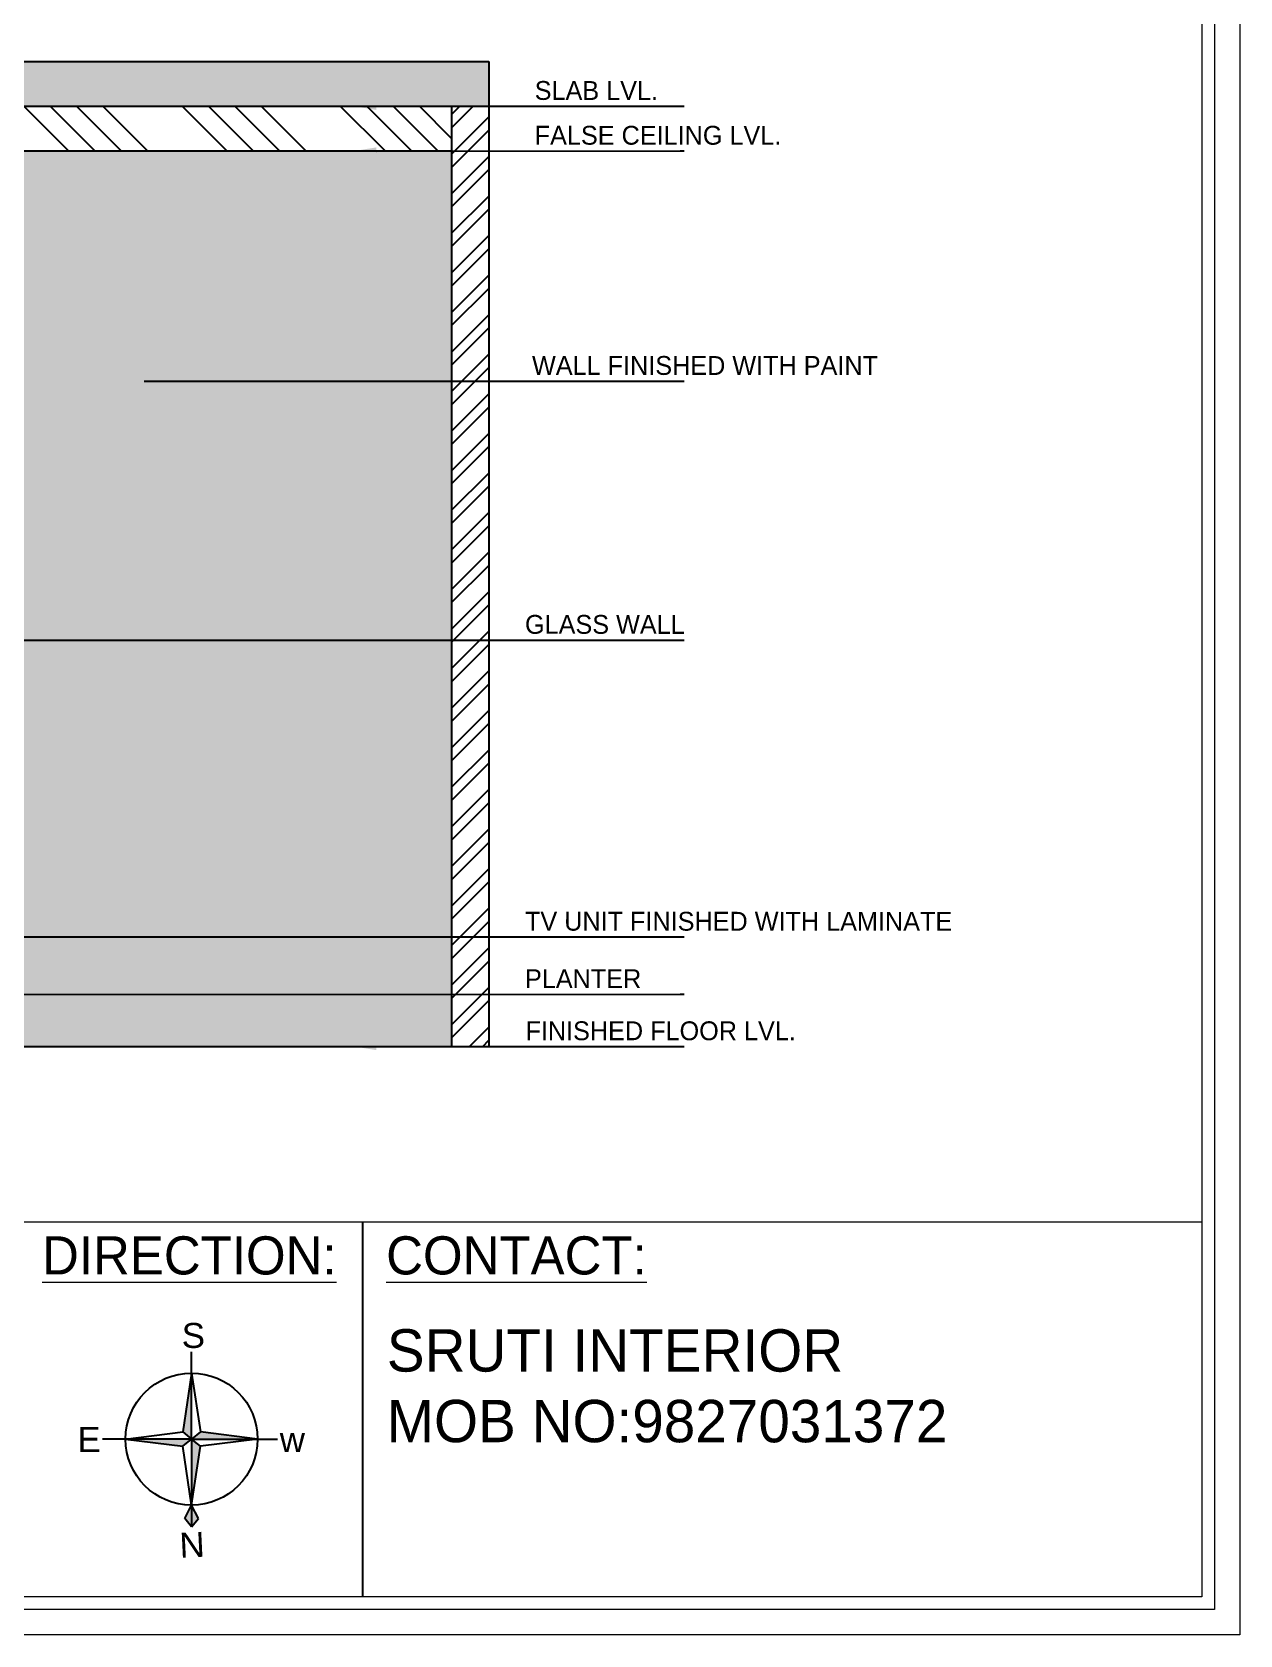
# Model space of a CAD drawing. Header units: inches. Extents: x 12792 to 19925, y -3298 to -817.
# Drawn here: x 15253.7 to 15415.6, y -2446.1 to -2231.3 of the extents above; entities that cross this region are included whole.
import ezdxf
from ezdxf import colors
from ezdxf.entities.mleader import LeaderData, LeaderLine
from ezdxf.math import Vec2, Vec3

# ---------------------------------------------------------------- set-up
doc = ezdxf.new("R2010")
doc.units = ezdxf.units.IN
doc.header["$MEASUREMENT"] = 0
for name, color, linetype in [('.', 30, 'Continuous'), ('ELE', 5, 'Continuous'), ('IEL-HATCH-002', 7, 'Continuous')]:
    doc.layers.add(name, color=color, linetype=linetype)
doc.layers.add('FURNI', color=140, linetype='Continuous', lineweight=18)
doc.styles.add('HEMI', font='stylu.ttf')
doc.styles.get("Standard").update_dxf_attribs({"font": 'arial.ttf'})

# ---------------------------------------------------------------- blocks, each defined once
blk = doc.blocks.new('E4TET')
at = {"layer": 'ELE', "true_color": 0xed1f24}
h = blk.add_hatch(color=240, dxfattribs=at)
h.paths.add_polyline_path([(18093.61, -2280.82), (18092.5, -2282.19), (18093.61, -2284.33)])
h.paths.add_polyline_path([(18093.61, -2284.33), (18094.71, -2282.19), (18093.61, -2280.82)])
at = {"layer": 'ELE', "true_color": 0x000000}
h = blk.add_hatch(color=18, dxfattribs=at)
h.paths.add_polyline_path([(18095.05, -2296.16), (18093.61, -2295), (18093.61, -2305.67)])
h.paths.add_polyline_path([(18104.28, -2295), (18095.05, -2293.83), (18093.61, -2295)])
h.paths.add_polyline_path([(18093.61, -2284.33), (18092.16, -2293.83), (18093.61, -2295)])
h.paths.add_polyline_path([(18092.16, -2296.16), (18093.61, -2295), (18082.94, -2295)])
at = {"layer": 'ELE', "color": 240, "true_color": 0xed1f24}
for p, q in [((18093.61, -2280.82), (18092.5, -2282.19)), ((18093.61, -2280.82), (18094.71, -2282.19)), ((18093.61, -2284.33), (18093.61, -2280.82)), ((18092.5, -2282.19), (18093.61, -2284.33)), ((18094.71, -2282.19), (18093.61, -2284.33))]:
    blk.add_line(p, q, dxfattribs=at)
at = {"layer": 'ELE', "color": 18, "true_color": 0x000000}
for p, q in [((18093.61, -2284.33), (18092.16, -2293.83)), ((18093.61, -2295), (18093.61, -2284.33)), ((18093.61, -2284.33), (18095.05, -2293.83)), ((18082.94, -2295), (18092.16, -2293.83)), ((18092.16, -2293.83), (18093.61, -2295)), ((18095.05, -2293.83), (18093.61, -2295)), ((18104.28, -2295), (18095.05, -2293.83)), ((18082.94, -2295), (18079.71, -2295)), ((18082.94, -2295), (18079.71, -2295)), ((18093.61, -2295), (18082.94, -2295)), ((18082.94, -2295), (18092.16, -2296.16)), ((18092.16, -2296.16), (18093.61, -2295)), ((18093.61, -2305.67), (18092.16, -2296.16)), ((18093.61, -2295), (18093.61, -2305.67)), ((18095.05, -2296.16), (18093.61, -2295)), ((18093.61, -2295), (18104.28, -2295)), ((18093.61, -2305.67), (18095.05, -2296.16)), ((18104.28, -2295), (18095.05, -2296.16)), ((18104.28, -2295), (18108.01, -2295)), ((18104.28, -2295), (18108.01, -2295)), ((18093.61, -2305.67), (18093.61, -2309.08))]:
    blk.add_line(p, q, dxfattribs=at)
blk.add_circle((18093.61, -2295), 10.67, dxfattribs=at)

msp = doc.modelspace()

# ---------------------------------------------------------------- hatches: boundary and pattern name
at = {"layer": '.', "true_color": 0xf27172}
h = msp.add_hatch(dxfattribs=at)
h.set_pattern_fill('ANSI32', color=11, scale=10)
h.set_pattern_definition([(45, (-887.7814, -621.0155), (-2.6516504, 2.6516504), []), (45, (-886.0136, -621.0155), (-2.6516504, 2.6516504), [])])
h.paths.add_polyline_path([(15093.94, -2241.26), (15084.94, -2241.26), (15084.94, -2367.26), (15093.94, -2367.26)])
h.paths.add_polyline_path([(15314.94, -2241.26), (15309.94, -2241.26), (15309.94, -2367.26), (15314.94, -2367.26)])
at = {"layer": '.', "true_color": 0xafd9aa}
h = msp.add_hatch(dxfattribs=at)
h.set_pattern_fill('ANSI34', color=9, scale=20, angle=90)
h.set_pattern_definition([(135, (-559.3, -621.016), (-10.606602, -10.606602), []), (135, (-559.3, -617.48), (-10.606602, -10.606602), []), (135, (-559.3, -613.944), (-10.606602, -10.606602), []), (135, (-559.3, -610.409), (-10.606602, -10.606602), [])])
h.paths.add_polyline_path([(15309.94, -2241.26), (15093.94, -2241.26), (15093.94, -2247.26), (15309.94, -2247.26)])
at = {"layer": 'IEL-HATCH-002', "true_color": 0x636466, "transparency": 33554687}
h = msp.add_hatch(dxfattribs=at)
h.set_pattern_fill('AR-CONC', color=251)
h.set_pattern_definition([(50, (-559.2994, -621.0155), (7.1726018, -0.6275213), [0.75, -8.25]), (355, (-559.2994, -621.0155), (-1.3875133, 7.5219213), [0.6, -6.6]), (100.451444, (-558.702, -621.068), (5.7850885, 6.8944), [0.637402, -7.011421]), (46.1842, (-559.299, -619.0155), (10.6724133, -1.655193), [1.125, -12.375]), (96.635635, (-558.41, -619.153), (9.3466195, 9.741186), [0.9561034, -10.5171376]), (351.184164, (-559.299, -619.016), (9.3466195, 9.741186), [0.9, -9.9]), (21, (-558.2994, -619.5155), (5.9690705, -4.026189), [0.75, -8.25]), (326, (-558.2994, -619.5155), (2.4331533, 7.2515005), [0.6, -6.6]), (71.451445, (-557.802, -619.851), (8.4022238, 3.2253115), [0.637402, -7.011421]), (37.5, (-559.2994, -621.0155), (0.12159855, 3.32893854), [0, -6.52, 0, -6.7, 0, -6.625]), (7.5, (-559.2994, -621.0155), (2.6306954, 3.9441171), [0, -3.82, 0, -6.37, 0, -2.525]), (327.5, (-561.5294, -621.0155), (5.33822436, -0.2255487), [0, -2.5, 0, -7.8, 0, -10.35]), (317.5, (-562.5294, -621.0155), (5.8318617, 1.0010498), [0, -3.25, 0, -5.18, 0, -7.35])])
h.paths.add_polyline_path([(15314.94, -2235.26), (15084.94, -2235.26), (15084.94, -2241.26), (15314.94, -2241.26)])
at = {"layer": 'IEL-HATCH-002', "true_color": 0xf3ece7, "transparency": 33554687}
h = msp.add_hatch(color=7, dxfattribs=at)
h.dxf.hatch_style = 1
h.paths.add_polyline_path([(15309.94, -2247.26), (15093.94, -2247.26), (15093.94, -2283.26), (15236.2, -2283.26), (15236.2, -2367.26), (15309.94, -2367.26)])

# ---------------------------------------------------------------- linework, layer by layer
for p, q in [((15084.94, -2235.26), (15314.94, -2235.26)), ((15314.94, -2235.26), (15314.94, -2367.26)), ((15084.94, -2241.26), (15314.94, -2241.26)), ((15309.94, -2241.26), (15309.94, -2367.26)), ((15093.94, -2247.26), (15309.94, -2247.26)), ((15072.94, -2367.26), (15326.94, -2367.26))]:
    msp.add_line(p, q)
at = {"color": 18, "true_color": 0x000000}
msp.add_line((15298.02, -2390.81), (15298.02, -2441.02), dxfattribs=at)
at = {"layer": 'FURNI', "color": 18, "true_color": 0x000000}
msp.add_line((15410.49, -2390.81), (15011.59, -2390.81), dxfattribs=at)
for points in [[(15006.48, -2446.13), (15006.48, -1873.61), (15415.6, -1873.61), (15415.6, -2446.13)], [(15009.89, -2442.72), (15009.89, -1877.02), (15412.2, -1877.02), (15412.2, -2442.72)], [(15011.59, -2441.02), (15011.59, -1878.72), (15410.49, -1878.72), (15410.49, -2441.02)]]:
    msp.add_lwpolyline(points, close=True, dxfattribs=at)

# ---------------------------------------------------------------- block references
at = {"lineweight": 5, "xscale": 0.8293799026353307, "yscale": 0.8293799026353307, "zscale": 0.8293799026353307, "rotation": 180}
msp.add_blockref('E4TET', (30281.57, -4323.31), dxfattribs=at)

# ---------------------------------------------------------------- texts
at = {"color": 5, "lineweight": 15, "attachment_point": 1, "rotation": 359.9906, "style": 'HEMI'}
for s, insert, char_height, width in [('SLAB LVL.', (15321.08, -2237.89), 2.527, 44.3364), ('FALSE CEILING LVL.', (15321.08, -2243.89), 2.5271, 44.3364), (' WALL FINISHED WITH PAINT', (15319.78, -2274.74), 2.5271, 52.0207), ('GLASS WALL', (15319.78, -2309.44), 2.527, 52.0207), ('TV UNIT FINISHED WITH LAMINATE', (15319.78, -2349.22), 2.5271, 60.7506), ('PLANTER', (15319.78, -2356.92), 2.527, 52.0207), ('FINISHED FLOOR LVL.', (15319.84, -2363.9), 2.5271, 44.3364)]:
    msp.add_mtext(s, dxfattribs=dict(at, insert=insert, char_height=char_height, width=width))
at = {"lineweight": 15, "attachment_point": 1, "rotation": 359.9906, "style": 'HEMI'}
for s, insert, char_height, width in [('{\\LDIRECTION:}', (15255.05, -2392.71), 5.1103, 39.528), ('{\\LCONTACT:}', (15301.17, -2392.71), 5.1103, 39.528), ('\\pxql;SRUTI INTERIOR\\PMOB NO:9827031372', (15301.26, -2405.16), 5.6781, 95.7179)]:
    msp.add_mtext(s, dxfattribs=dict(at, insert=insert, char_height=char_height, width=width))
at = {"layer": 'ELE', "color": 18, "lineweight": 5, "true_color": 0x000000}
for s, p in [('S', (15273.77, -2407.67)), ('E', (15259.79, -2421.62)), ('w', (15286.91, -2421.63))]:
    msp.add_text(s, height=3.35, dxfattribs=at).set_placement(p)
at = {"layer": 'ELE', "color": 240, "lineweight": 5, "true_color": 0xed1f24}
msp.add_text('N', height=3.35, rotation=2.7192, dxfattribs=at).set_placement((15273.55, -2435.8))

# ---------------------------------------------------------------- leaders
at = {"color": 5}
ml = msp.add_multileader_mtext('Standard', dxfattribs=at)
ml.set_content(' ', color=5)
ml.set_leader_properties()
ml.build(insert=Vec2(0, 0))
ml.multileader.update_dxf_attribs({"text_right_attachment_type": 6, "dogleg_length": 0.36, "arrow_head_size": 3})
ctx = ml.context
ctx.base_point, ctx.char_height, ctx.arrow_head_size, ctx.landing_gap_size, ctx.plane_origin, ctx.plane_x_axis, ctx.plane_y_axis = Vec3(15341.2, -2241.34), 0.18, 3, 0.09, Vec3(15294.99, -2241.27), Vec3(-1, 0), Vec3(0, -1)
ctx.right_attachment, ctx.text_align_type = 6, 2
notes = []
notes.append((ctx, [(0, (1, 1, 0), (15340.59, -2241.25), (1, 0), 0.36, [(0, [(15296.87, -2241.27)], 0, [])])]))
ctx.mtext.insert, ctx.mtext.text_direction, ctx.mtext.rotation, ctx.mtext.alignment, ctx.mtext.flow_direction = Vec3(15341.04, -2241.43), Vec3(-1, 0), 3.141593, 3, 5
ml = msp.add_multileader_mtext('Standard', dxfattribs=at)
ml.set_content(' ', color=5)
ml.set_leader_properties()
ml.build(insert=Vec2(0, 0))
ml.multileader.update_dxf_attribs({"text_right_attachment_type": 6, "dogleg_length": 0.36, "arrow_head_size": 3})
ctx = ml.context
ctx.base_point, ctx.char_height, ctx.arrow_head_size, ctx.landing_gap_size, ctx.plane_origin, ctx.plane_x_axis, ctx.plane_y_axis = Vec3(15341.2, -2247.34), 0.18, 3, 0.09, Vec3(15294.99, -2247.27), Vec3(-1, 0), Vec3(0, -1)
ctx.right_attachment, ctx.text_align_type = 6, 2
notes.append((ctx, [(0, (1, 1, 0), (15340.59, -2247.25), (1, 0), 0.36, [(0, [(15296.87, -2247.27)], 0, [])])]))
ctx.mtext.insert, ctx.mtext.text_direction, ctx.mtext.rotation, ctx.mtext.alignment, ctx.mtext.flow_direction = Vec3(15341.04, -2247.43), Vec3(-1, 0), 3.141593, 3, 5
ml = msp.add_multileader_mtext('Standard', dxfattribs=at)
ml.set_content(' ', color=5)
ml.set_leader_properties()
ml.build(insert=Vec2(0, 0))
ml.multileader.update_dxf_attribs({"text_right_attachment_type": 6, "dogleg_length": 0.36, "arrow_head_size": 3})
ctx = ml.context
ctx.base_point, ctx.char_height, ctx.arrow_head_size, ctx.landing_gap_size, ctx.plane_origin, ctx.plane_x_axis, ctx.plane_y_axis = Vec3(15341.2, -2278.18), 0.18, 3, 0.09, Vec3(15294.99, -2278.11), Vec3(-1, 0), Vec3(0, -1)
ctx.right_attachment, ctx.text_align_type = 6, 2
notes.append((ctx, [(0, (1, 1, 0), (15340.59, -2278.09), (1, 0), 0.36, [(0, [(15265.76, -2278.11)], 0, [])])]))
ctx.mtext.insert, ctx.mtext.text_direction, ctx.mtext.rotation, ctx.mtext.alignment, ctx.mtext.flow_direction = Vec3(15341.04, -2278.27), Vec3(-1, 0), 3.141593, 3, 5
ml = msp.add_multileader_mtext('Standard', dxfattribs=at)
ml.set_content(' ', color=5)
ml.set_leader_properties()
ml.build(insert=Vec2(0, 0))
ml.multileader.update_dxf_attribs({"text_right_attachment_type": 6, "dogleg_length": 0.36, "arrow_head_size": 3})
ctx = ml.context
ctx.base_point, ctx.char_height, ctx.arrow_head_size, ctx.landing_gap_size, ctx.plane_origin, ctx.plane_x_axis, ctx.plane_y_axis = Vec3(15341.2, -2312.89), 0.18, 3, 0.09, Vec3(15294.99, -2312.81), Vec3(-1, 0), Vec3(0, -1)
ctx.right_attachment, ctx.text_align_type = 6, 2
notes.append((ctx, [(0, (1, 1, 0), (15340.59, -2312.8), (1, 0), 0.36, [(0, [(15191.11, -2312.81)], 0, [])])]))
ctx.mtext.insert, ctx.mtext.text_direction, ctx.mtext.rotation, ctx.mtext.alignment, ctx.mtext.flow_direction = Vec3(15341.04, -2312.98), Vec3(-1, 0), 3.141593, 3, 5
ml = msp.add_multileader_mtext('Standard', dxfattribs=at)
ml.set_content(' ', color=5)
ml.set_leader_properties()
ml.build(insert=Vec2(0, 0))
ml.multileader.update_dxf_attribs({"text_right_attachment_type": 6, "dogleg_length": 0.36, "arrow_head_size": 3})
ctx = ml.context
ctx.base_point, ctx.char_height, ctx.arrow_head_size, ctx.landing_gap_size, ctx.plane_origin, ctx.plane_x_axis, ctx.plane_y_axis = Vec3(15341.2, -2352.67), 0.18, 3, 0.09, Vec3(15294.99, -2352.6), Vec3(-1, 0), Vec3(0, -1)
ctx.right_attachment, ctx.text_align_type = 6, 2
notes.append((ctx, [(0, (1, 1, 0), (15340.59, -2352.58), (1, 0), 0.36, [(0, [(15167.9, -2352.6)], 0, [])])]))
ctx.mtext.insert, ctx.mtext.text_direction, ctx.mtext.rotation, ctx.mtext.alignment, ctx.mtext.flow_direction = Vec3(15341.04, -2352.76), Vec3(-1, 0), 3.141593, 3, 5
ml = msp.add_multileader_mtext('Standard', dxfattribs=at)
ml.set_content(' ', color=5)
ml.set_leader_properties()
ml.build(insert=Vec2(0, 0))
ml.multileader.update_dxf_attribs({"text_right_attachment_type": 6, "dogleg_length": 0.36, "arrow_head_size": 3})
ctx = ml.context
ctx.base_point, ctx.char_height, ctx.arrow_head_size, ctx.landing_gap_size, ctx.plane_origin, ctx.plane_x_axis, ctx.plane_y_axis = Vec3(15341.2, -2360.37), 0.18, 3, 0.09, Vec3(15294.99, -2360.29), Vec3(-1, 0), Vec3(0, -1)
ctx.right_attachment, ctx.text_align_type = 6, 2
notes.append((ctx, [(0, (1, 1, 0), (15340.59, -2360.28), (1, 0), 0.36, [(0, [(15191.43, -2360.29)], 0, [])])]))
ctx.mtext.insert, ctx.mtext.text_direction, ctx.mtext.rotation, ctx.mtext.alignment, ctx.mtext.flow_direction = Vec3(15341.04, -2360.46), Vec3(-1, 0), 3.141593, 3, 5
ml = msp.add_multileader_mtext('Standard', dxfattribs=at)
ml.set_content(' ', color=5)
ml.set_leader_properties()
ml.build(insert=Vec2(0, 0))
ml.multileader.update_dxf_attribs({"text_right_attachment_type": 6, "dogleg_length": 0.36, "arrow_head_size": 3})
ctx = ml.context
ctx.base_point, ctx.char_height, ctx.arrow_head_size, ctx.landing_gap_size, ctx.plane_origin, ctx.plane_x_axis, ctx.plane_y_axis = Vec3(15341.2, -2367.35), 0.18, 3, 0.09, Vec3(15294.99, -2367.27), Vec3(-1, 0), Vec3(0, -1)
ctx.right_attachment, ctx.text_align_type = 6, 2
notes.append((ctx, [(0, (1, 1, 0), (15340.59, -2367.26), (1, 0), 0.36, [(0, [(15296.87, -2367.27)], 0, [])])]))
ctx.mtext.insert, ctx.mtext.text_direction, ctx.mtext.rotation, ctx.mtext.alignment, ctx.mtext.flow_direction = Vec3(15341.04, -2367.44), Vec3(-1, 0), 3.141593, 3, 5
for ctx, leaders in notes:
    for number, flags, end, landing, length, lines in leaders:
        leader = LeaderData()
        leader.index, (leader.has_last_leader_line, leader.has_dogleg_vector, leader.attachment_direction) = number, flags
        leader.last_leader_point, leader.dogleg_vector, leader.dogleg_length = Vec3(end), Vec3(landing), length
        for number, points, colour, breaks in lines:
            line = LeaderLine()
            line.index, line.vertices, line.color, line.breaks = number, Vec3.list(points), colors.encode_raw_color(colour), breaks
            leader.lines.append(line)
        ctx.leaders.append(leader)

doc.saveas('drawing.dxf')
